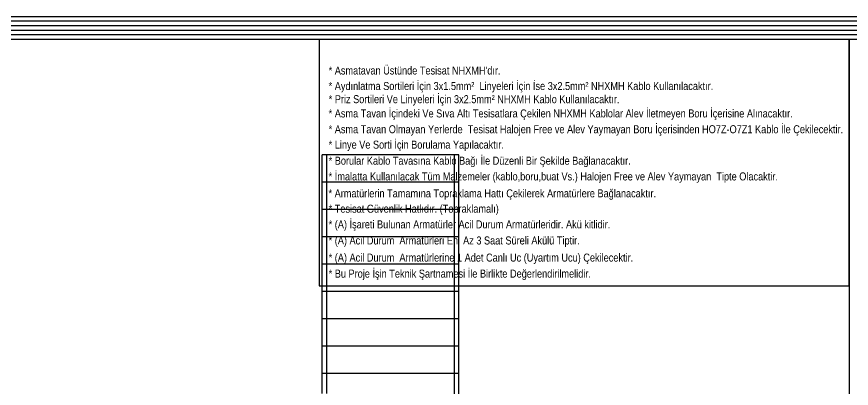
# Model space of a CAD drawing. Header units: millimetres. Extents: x 2046 to 14753, y 2361 to 29276.
# Drawn here: x 7706 to 8621, y 25650 to 26057 of the extents above; entities that cross this region are included whole.
import ezdxf

# ---------------------------------------------------------------- set-up
doc = ezdxf.new("R2010")
doc.units = ezdxf.units.MM
doc.layers.add('A.O. DUVAR', color=7, linetype='Continuous', lineweight=50)
doc.layers.add('yazi', color=251, linetype='Continuous', lineweight=25)
doc.layers.add('MYYAZI', color=3, linetype='Continuous')
doc.styles.add('MY01', font='ARIALN.TTF', dxfattribs={"height": 10})

msp = doc.modelspace()

# ---------------------------------------------------------------- linework, layer by layer
at = {"layer": 'A.O. DUVAR', "lineweight": 25, "ltscale": 4}
for p, q in [((8191.152, 25905.858), (8041.152, 25905.858)), ((8041.152, 25643.858), (8041.152, 25905.858)), ((8046.152, 25643.858), (8046.152, 25905.858)), ((8186.152, 25125.858), (8186.152, 25905.858)), ((8186.152, 25905.858), (8186.152, 25905.858)), ((8191.152, 25635.858), (8191.152, 25905.858)), ((8191.152, 25875.858), (8041.152, 25875.858)), ((8191.152, 25845.858), (8041.152, 25845.858)), ((8191.152, 25815.858), (8041.152, 25815.858)), ((8191.152, 25785.858), (8041.152, 25785.858)), ((8191.152, 25755.858), (8041.152, 25755.858)), ((8191.152, 25725.858), (8041.152, 25725.858)), ((8191.152, 25695.858), (8041.152, 25695.858)), ((8191.152, 25665.858), (8041.152, 25665.858))]:
    msp.add_line(p, q, dxfattribs=at)
at = {"layer": 'MYYAZI', "color": 2}
msp.add_lwpolyline([(8037.993, 25761.925), (8618.962, 25761.925), (8618.962, 26032.18), (8037.993, 26032.18)], close=True, dxfattribs=at)
at = {"layer": 'yazi'}
for p, q in [((11484.215, 26057.18), (2995.515, 26057.18)), ((11479.215, 26052.18), (3000.515, 26052.18)), ((11474.215, 26047.18), (3005.515, 26047.18)), ((11469.215, 26042.18), (3010.515, 26042.18)), ((11464.215, 26037.18), (3015.515, 26037.18)), ((11459.215, 26032.18), (3020.515, 26032.18))]:
    msp.add_line(p, q, dxfattribs=at)
msp.add_lwpolyline([(8618.962, 26032.18), (8618.962, 23232.18)], dxfattribs=at)

# ---------------------------------------------------------------- texts
at = {"layer": 'MYYAZI', "color": 2, "style": 'MY01'}
for s, p in [("* Asmatavan Üstünde Tesisat NHXMH'dır.", (8048.275, 25993.774)), ('* Aydınlatma Sortileri İçin 3x1.5mm²  Linyeleri İçin İse 3x2.5mm² NHXMH Kablo Kullanılacaktır.', (8048.275, 25976.763)), ('* Priz Sortileri Ve Linyeleri İçin 3x2.5mm² NHXMH Kablo Kullanılacaktır.', (8048.275, 25962.333)), ('* Asma Tavan İçindeki Ve Sıva Altı Tesisatlara Çekilen NHXMH Kablolar Alev İletmeyen Boru İçerisine Alınacaktır. ', (8048.275, 25946.72)), ('* Asma Tavan Olmayan Yerlerde  Tesisat Halojen Free ve Alev Yaymayan Boru İçerisinden HO7Z-O7Z1 Kablo İle Çekilecektir.', (8048.275, 25929.361)), ('* Linye Ve Sorti İçin Borulama Yapılacaktır.', (8048.275, 25912.47)), ('* Borular Kablo Tavasına Kablo Bağı İle Düzenli Bir Şekilde Bağlanacaktır.', (8048.275, 25894.852)), ('* İmalatta Kullanılacak Tüm Malzemeler (kablo,boru,buat Vs.) Halojen Free ve Alev Yaymayan  Tipte Olacaktir.', (8048.275, 25877.628)), ('* Armatürlerin Tamamına Topraklama Hattı Çekilerek Armatürlere Bağlanacaktır.', (8048.148, 25859.05)), ('* Tesisat Güvenlik Hatlıdır. (Topraklamalı)', (8048.275, 25842.224)), ('* (A) İşareti Bulunan Armatürler Acil Durum Armatürleridir. Akü kitlidir.', (8048.275, 25825.033)), ('* (A) Acil Durum  Armatürleri En  Az 3 Saat Süreli Akülü Tiptir.', (8048.275, 25807.386)), ('* (A) Acil Durum  Armatürlerine 1 Adet Canlı Uc (Uyartım Ucu) Çekilecektir.', (8048.275, 25788.604)), ('* Bu Proje İşin Teknik Şartnamesi İle Birlikte Değerlendirilmelidir.', (8048.275, 25771.024))]:
    msp.add_text(s, height=8.775, dxfattribs=at).set_placement(p)

doc.saveas('drawing.dxf')
